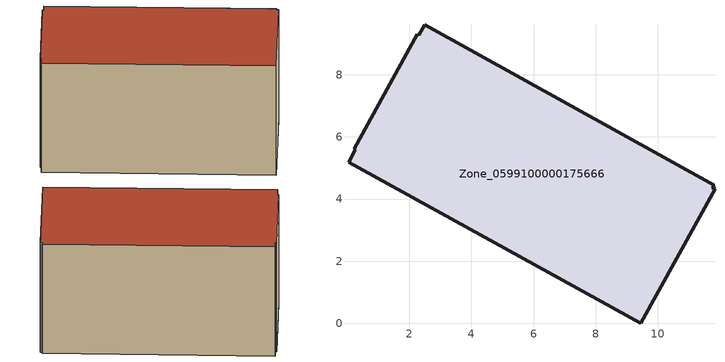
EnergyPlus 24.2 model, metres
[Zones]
Zone_0599100000175666
 floor ground (C_G): 11.84,4.33 9.45,0 0.04,5.19 0.27,5.59 0.22,5.61 2.25,9.3 2.3,9.27 2.49,9.61 11.81,4.45 11.75,4.37 z0.57
 wall outside (C_F): 2.25,9.3 0.22,5.61 0.27,5.59 0.04,5.19 9.45,0 11.84,4.33 11.75,4.37 11.81,4.45 2.49,9.61 2.3,9.27 2.25,9.3 z0.57:6.39
 roof outside (C_R): 11.75,4.37 11.81,4.45 2.49,9.61 2.3,9.27 2.25,9.3 0.22,5.61 0.27,5.59 0.04,5.19 9.45,0 11.84,4.33 z6.39
[BUILDING]
Pand.0599100000175666: North Axis=0; Terrain=City; Loads Convergence Tolerance Value=0.04; Temperature Convergence Tolerance Value=0.4; Solar Distribution=FullExterior; Maximum Number of Warmup Days=25; Minimum Number of Warmup Days=1
[Site:Location]
Rotterdam.The.Hague.AP_ZH_NLD Design_Conditions: Latitude=51.96; Longitude=4.45; Time Zone=1; Elevation=-4.5
[SITE:GROUNDTEMPERATURE:BUILDINGSURFACE]
18, 18, 18, 18, 18, 18, 18, 18, 18, 18, 18, 18
[MATERIAL] Thermal Absorptance=0.9; Solar Absorptance=0.7; Visible Absorptance=0.7
Name | Roughness | Thickness | Conductivity | Density | Specific Heat
G.TI.1992-2005 | MediumSmooth | 0.15 | 0.06 | 540 | 1210
F.TI.1992-2005 | Rough | 0.3 | 0.12 | 1920 | 840
R.TI.1992-2005 | MediumRough | 0.2 | 0.08 | 1500 | 1000
[CONSTRUCTION]
C_G: G.TI.1992-2005
C_F: F.TI.1992-2005
C_R: R.TI.1992-2005
[ZONE]
Zone_0599100000175666: Type=1; Multiplier=1; Ceiling Height=Autocalculate; Volume=Autocalculate; Floor Area=autocalculate; Part of Total Floor Area=Yes
[ZONEINFILTRATION:DESIGNFLOWRATE]
Infil_Zone_0599100000175666: Zone or ZoneList or Space or SpaceList=Zone_0599100000175666; Schedule=AlwaysOn; Design Flow Rate Calculation Method=Flow/Area; Flow Rate per Floor Area=0.0015; Constant Term Coefficient=1; Temperature Term Coefficient=0; Velocity Term Coefficient=0; Velocity Squared Term Coefficient=0
[HVACTEMPLATE:ZONE:IDEALLOADSAIRSYSTEM]
Zone_0599100000175666: Maximum Heating Supply Air Temperature=50; Minimum Cooling Supply Air Temperature=13; Maximum Heating Supply Air Humidity Ratio=0.0156; Minimum Cooling Supply Air Humidity Ratio=0.0077; Heating Limit=NoLimit; Cooling Limit=NoLimit; Dehumidification Control Type=ConstantSensibleHeatRatio; Cooling Sensible Heat Ratio=0.7; Dehumidification Setpoint=60; Humidification Control Type=None; Humidification Setpoint=30; Outdoor Air Method=None; Outdoor Air Flow Rate per Person=0.00944; Outdoor Air Flow Rate per Zone Floor Area=0; Outdoor Air Flow Rate per Zone=0; Demand Controlled Ventilation Type=None; Outdoor Air Economizer Type=NoEconomizer; Heat Recovery Type=None; Sensible Heat Recovery Effectiveness=0.7; Latent Heat Recovery Effectiveness=0.65
[ZONECONTROL:THERMOSTAT]
ThermostatControl_Zone_0599100000175666: Zone or ZoneList=Zone_0599100000175666; Control Type Schedule=DualSetpointControlType; Control 1=Thermostat_Zone_0599100000175666; Temperature Difference Between Cutout And Setpoint=0
[THERMOSTATSETPOINT:DUALSETPOINT]
Thermostat_Zone_0599100000175666: Heating Setpoint Temperature Schedule=HeatingSetpoint_Zone_0599100000175666; Cooling Setpoint Temperature Schedule=CoolingSetpoint_Zone_0599100000175666
[SCHEDULE:COMPACT]
HeatingSetpoint_Zone_0599100000175666: Through: 12/31, For: AllDays, Until: 24:00, 21
CoolingSetpoint_Zone_0599100000175666: Through: 12/31, For: AllDays, Until: 24:00, 24
DualSetpointControlType: Through: 12/31, For: AllDays, Until: 24:00, 4
AlwaysOn: Through: 12/31, For: AllDays, Until: 24:00, 1
